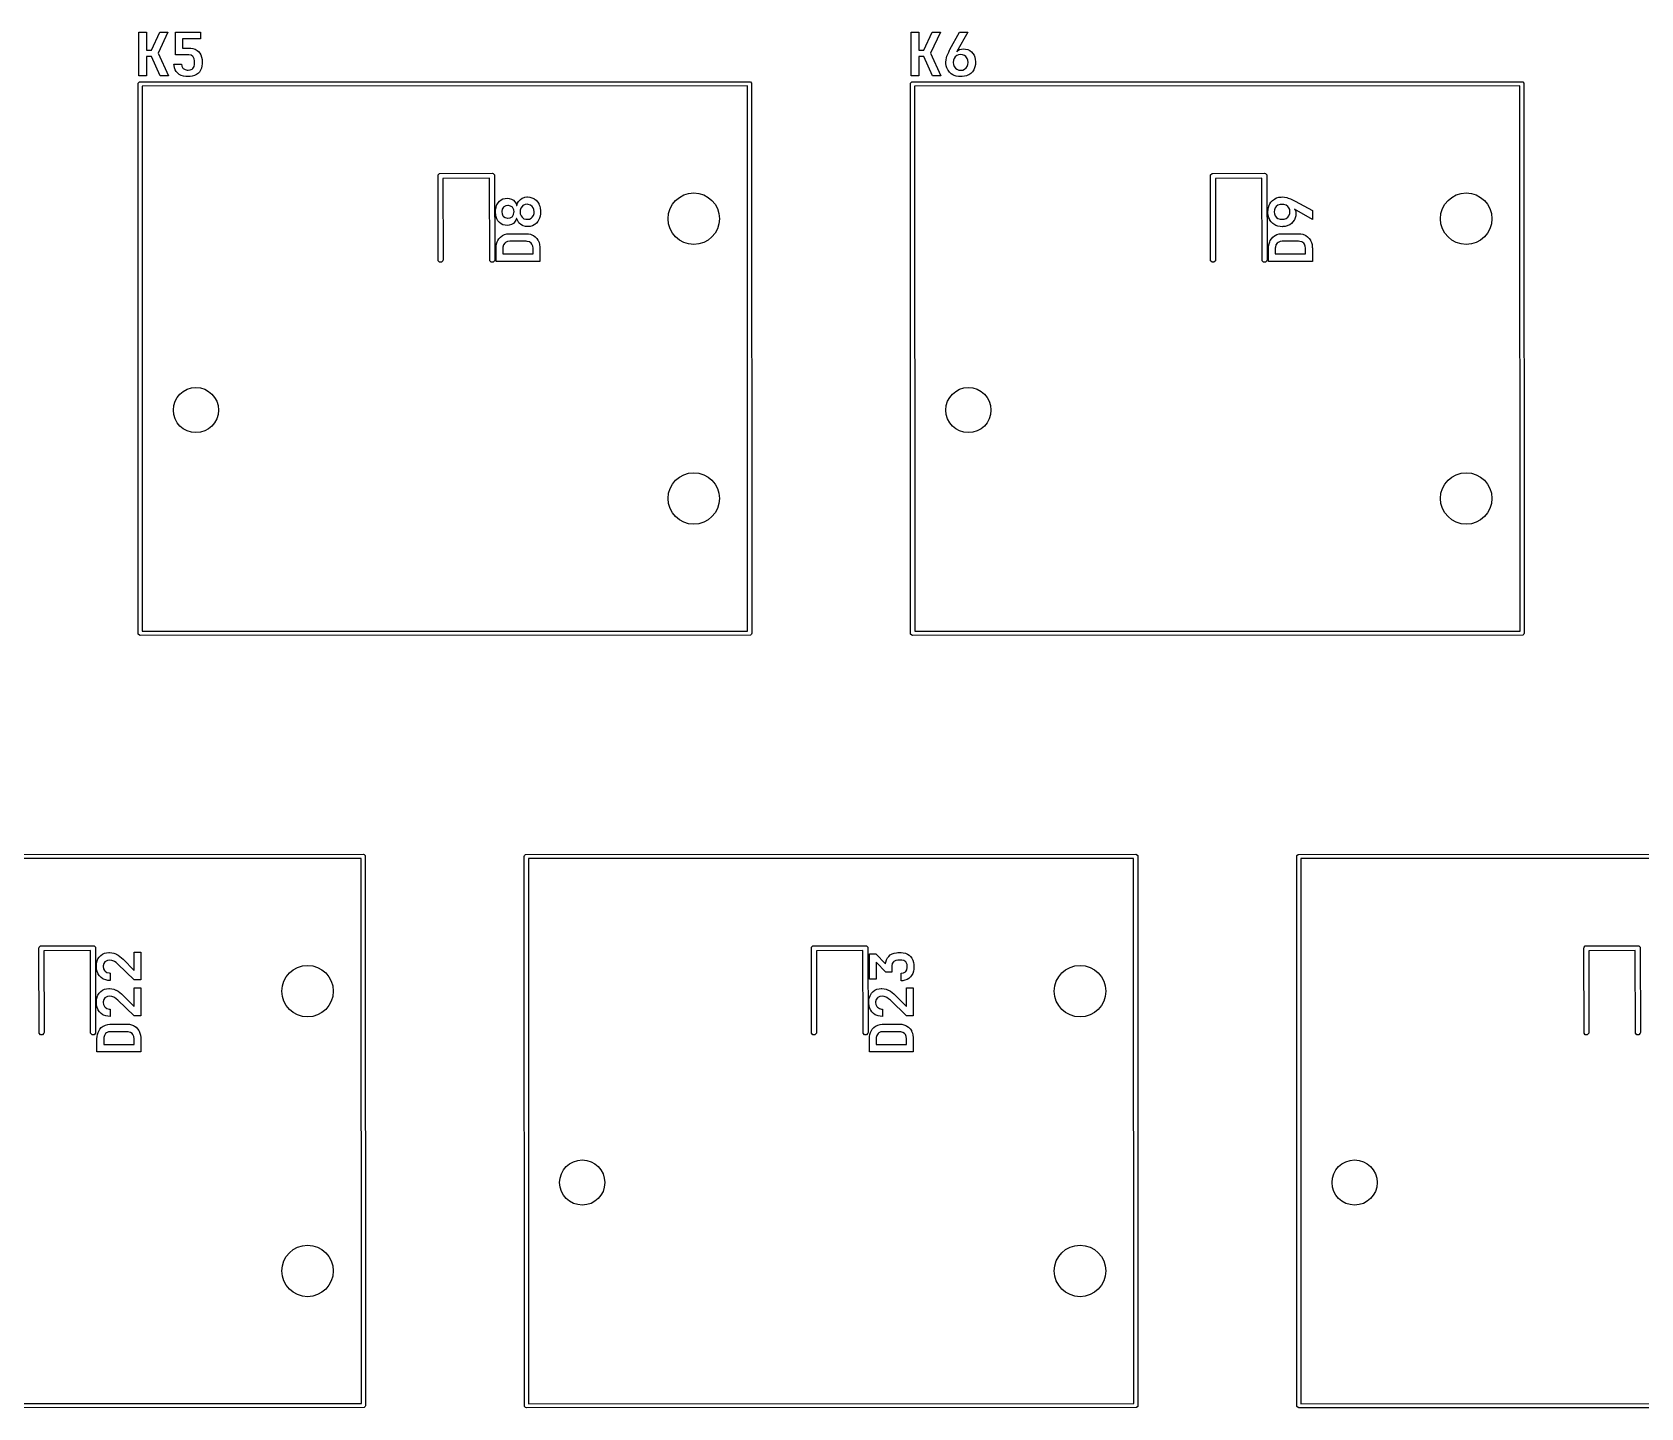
# Model space of a CAD drawing. Extents: x 0.7 to 11, y -6.1 to -1.6.
# Drawn here: x 3.865 to 5.341, y -2.939 to -1.677 of the extents above; entities that cross this region are included whole.
import ezdxf

# ---------------------------------------------------------------- set-up
doc = ezdxf.new("R2010")
doc.units = 0
doc.header["$MEASUREMENT"] = 0
doc.layers.add('BLACK', color=7, linetype='CONTINUOUS')

msp = doc.modelspace()

# ---------------------------------------------------------------- linework, layer by layer
at = {"layer": 'BLACK', "linetype": 'CONTINUOUS'}
for p, q in [((3.9633, -1.7171), (3.9633, -1.6769)), ((3.9633, -1.6769), (3.9702, -1.6769)), ((3.9702, -1.6769), (3.9702, -1.6933)), ((3.9749, -1.6933), (3.9825, -1.6769)), ((3.99, -1.6769), (3.981, -1.6961)), ((3.9825, -1.6769), (3.99, -1.6769)), ((3.9969, -1.6976), (3.9969, -1.6769)), ((3.9969, -1.6769), (4.0198, -1.6769)), ((4.0198, -1.6769), (4.0198, -1.6831)), ((4.6719, -1.7171), (4.6719, -1.6769)), ((4.6719, -1.6769), (4.6788, -1.6769)), ((4.6788, -1.6769), (4.6788, -1.6933)), ((4.6836, -1.6933), (4.6912, -1.6769)), ((4.6987, -1.6769), (4.6896, -1.6961)), ((4.6912, -1.6769), (4.6987, -1.6769)), ((4.7075, -1.6927), (4.7162, -1.6769)), ((4.724, -1.6769), (4.7137, -1.6946)), ((4.7162, -1.6769), (4.724, -1.6769)), ((3.9702, -1.6933), (3.9749, -1.6933)), ((3.981, -1.6961), (3.9904, -1.7171)), ((4.0198, -1.6831), (4.0034, -1.6831)), ((4.0034, -1.6831), (4.0035, -1.6915)), ((4.0035, -1.6915), (4.0089, -1.6915)), ((4.0089, -1.6915), (4.011, -1.6916)), ((4.011, -1.6916), (4.013, -1.692)), ((4.013, -1.692), (4.015, -1.6926)), ((4.015, -1.6926), (4.0168, -1.6936)), ((4.0168, -1.6936), (4.0181, -1.6946)), ((4.0181, -1.6946), (4.0193, -1.6961)), ((4.0193, -1.6961), (4.0203, -1.6978)), ((4.6788, -1.6933), (4.6836, -1.6933)), ((4.6896, -1.6961), (4.6991, -1.7171)), ((4.7047, -1.6989), (4.7054, -1.697)), ((4.7054, -1.697), (4.7063, -1.6951)), ((4.7063, -1.6951), (4.7072, -1.6933)), ((4.7072, -1.6933), (4.7075, -1.6927)), ((4.7137, -1.6946), (4.7139, -1.6948)), ((4.7139, -1.6948), (4.7153, -1.6934)), ((4.7153, -1.6934), (4.7163, -1.6929)), ((4.7163, -1.6929), (4.7182, -1.6924)), ((4.7182, -1.6924), (4.7198, -1.6923)), ((4.7198, -1.6923), (4.7218, -1.6924)), ((4.7218, -1.6924), (4.7239, -1.6929)), ((4.7239, -1.6929), (4.7257, -1.6938)), ((4.7257, -1.6938), (4.7273, -1.695)), ((4.7273, -1.695), (4.7286, -1.6965)), ((4.7286, -1.6965), (4.7296, -1.6981)), ((3.9749, -1.6993), (3.9702, -1.6993)), ((3.9702, -1.6993), (3.9702, -1.7171)), ((3.9828, -1.7171), (3.9749, -1.6993)), ((3.9956, -1.7074), (3.9955, -1.7061)), ((3.9955, -1.7061), (4.0024, -1.7061)), ((3.9959, -1.7095), (3.9956, -1.7074)), ((3.9966, -1.7114), (3.9959, -1.7095)), ((3.9977, -1.7131), (3.9966, -1.7114)), ((4.0086, -1.6976), (3.9969, -1.6976)), ((4.0024, -1.7061), (4.0027, -1.7081)), ((4.0027, -1.7081), (4.0038, -1.7099)), ((4.0038, -1.7099), (4.0041, -1.7102)), ((4.0041, -1.7102), (4.0057, -1.7112)), ((4.0057, -1.7112), (4.0076, -1.7116)), ((4.0076, -1.7116), (4.0085, -1.7117)), ((4.0085, -1.7117), (4.0104, -1.7114)), ((4.0093, -1.6976), (4.0086, -1.6976)), ((4.0112, -1.698), (4.0093, -1.6976)), ((4.0104, -1.7114), (4.0122, -1.7107)), ((4.0129, -1.6991), (4.0112, -1.698)), ((4.0122, -1.7107), (4.0128, -1.7101)), ((4.0128, -1.7101), (4.014, -1.7085)), ((4.0132, -1.6995), (4.0129, -1.6991)), ((4.0142, -1.7013), (4.0132, -1.6995)), ((4.014, -1.7085), (4.0144, -1.7064)), ((4.0144, -1.7033), (4.0142, -1.7013)), ((4.0144, -1.7059), (4.0144, -1.7033)), ((4.0144, -1.7064), (4.0144, -1.7059)), ((4.02, -1.7118), (4.0189, -1.7135)), ((4.0208, -1.71), (4.02, -1.7118)), ((4.0203, -1.6978), (4.0209, -1.6997)), ((4.0212, -1.7079), (4.0208, -1.71)), ((4.0209, -1.6997), (4.0213, -1.7019)), ((4.0213, -1.7059), (4.0212, -1.7079)), ((4.0213, -1.7019), (4.0213, -1.7033)), ((4.0213, -1.7033), (4.0213, -1.7059)), ((4.6835, -1.6993), (4.6788, -1.6993)), ((4.6788, -1.6993), (4.6788, -1.7171)), ((4.6915, -1.7171), (4.6835, -1.6993)), ((4.7037, -1.7043), (4.7039, -1.7023)), ((4.7037, -1.7047), (4.7037, -1.7043)), ((4.7037, -1.7056), (4.7037, -1.7047)), ((4.704, -1.7077), (4.7037, -1.7056)), ((4.7039, -1.7023), (4.7043, -1.7004)), ((4.7046, -1.7096), (4.704, -1.7077)), ((4.7043, -1.7004), (4.7047, -1.6989)), ((4.7054, -1.7114), (4.7046, -1.7096)), ((4.7057, -1.7119), (4.7054, -1.7114)), ((4.707, -1.7136), (4.7057, -1.7119)), ((4.7107, -1.7027), (4.7105, -1.7047)), ((4.7105, -1.7047), (4.7107, -1.7067)), ((4.7113, -1.7009), (4.7107, -1.7027)), ((4.7107, -1.7067), (4.7113, -1.7084)), ((4.7122, -1.6996), (4.7113, -1.7009)), ((4.7113, -1.7084), (4.7125, -1.71)), ((4.7137, -1.6983), (4.7122, -1.6996)), ((4.7125, -1.71), (4.7137, -1.7109)), ((4.7154, -1.6977), (4.7137, -1.6983)), ((4.7137, -1.7109), (4.7156, -1.7117)), ((4.7173, -1.6974), (4.7154, -1.6977)), ((4.7156, -1.7117), (4.7173, -1.7118)), ((4.7191, -1.6976), (4.7173, -1.6974)), ((4.7173, -1.7118), (4.7193, -1.7116)), ((4.7209, -1.6983), (4.7191, -1.6976)), ((4.7193, -1.7116), (4.7209, -1.7109)), ((4.7221, -1.6993), (4.7209, -1.6983)), ((4.7209, -1.7109), (4.7224, -1.7097)), ((4.7233, -1.7009), (4.7221, -1.6993)), ((4.7224, -1.7097), (4.7233, -1.7084)), ((4.724, -1.7027), (4.7233, -1.7009)), ((4.7233, -1.7084), (4.724, -1.7066)), ((4.7242, -1.7047), (4.724, -1.7027)), ((4.724, -1.7066), (4.7242, -1.7047)), ((4.7293, -1.7115), (4.7281, -1.7132)), ((4.7297, -1.7105), (4.7293, -1.7115)), ((4.7296, -1.6981), (4.7303, -1.6999)), ((4.7304, -1.7087), (4.7297, -1.7105)), ((4.7303, -1.6999), (4.7307, -1.7019)), ((4.7308, -1.7067), (4.7304, -1.7087)), ((4.7307, -1.7019), (4.7309, -1.7039)), ((4.7309, -1.7045), (4.7308, -1.7067)), ((4.7309, -1.7039), (4.7309, -1.7045)), ((3.9626, -1.7244), (3.9627, -1.7237)), ((3.9627, -2.2291), (3.9626, -1.7244)), ((3.9627, -1.7237), (3.9638, -1.7226)), ((3.9702, -1.7171), (3.9633, -1.7171)), ((3.9638, -1.7226), (4.5236, -1.7224)), ((4.5217, -1.7262), (3.9664, -1.7264)), ((3.9664, -1.7264), (3.9665, -2.2265)), ((3.9904, -1.7171), (3.9828, -1.7171)), ((3.999, -1.7146), (3.9977, -1.7131)), ((4.0004, -1.7156), (3.999, -1.7146)), ((4.0023, -1.7166), (4.0004, -1.7156)), ((4.0044, -1.7172), (4.0023, -1.7166)), ((4.0063, -1.7176), (4.0044, -1.7172)), ((4.0085, -1.7177), (4.0063, -1.7176)), ((4.0103, -1.7176), (4.0085, -1.7177)), ((4.0123, -1.7173), (4.0103, -1.7176)), ((4.0144, -1.7167), (4.0123, -1.7173)), ((4.0163, -1.7158), (4.0144, -1.7167)), ((4.0179, -1.7145), (4.0163, -1.7158)), ((4.0189, -1.7135), (4.0179, -1.7145)), ((4.5218, -2.2264), (4.5217, -1.7262)), ((4.5236, -1.7224), (4.5244, -1.7226)), ((4.5244, -1.7226), (4.5254, -1.7237)), ((4.5254, -1.7237), (4.5256, -2.2283)), ((4.6713, -1.7244), (4.6714, -1.7237)), ((4.6714, -2.2291), (4.6713, -1.7244)), ((4.6714, -1.7237), (4.6725, -1.7226)), ((4.6788, -1.7171), (4.6719, -1.7171)), ((4.6725, -1.7226), (5.2323, -1.7224)), ((5.2303, -1.7262), (4.675, -1.7264)), ((4.675, -1.7264), (4.6752, -2.2265)), ((4.6991, -1.7171), (4.6915, -1.7171)), ((4.7085, -1.715), (4.707, -1.7136)), ((4.7102, -1.716), (4.7085, -1.715)), ((4.7113, -1.7166), (4.7102, -1.716)), ((4.7133, -1.7172), (4.7113, -1.7166)), ((4.7154, -1.7176), (4.7133, -1.7172)), ((4.7173, -1.7177), (4.7154, -1.7176)), ((4.7186, -1.7176), (4.7173, -1.7177)), ((4.7208, -1.7174), (4.7186, -1.7176)), ((4.7227, -1.7168), (4.7208, -1.7174)), ((4.7245, -1.7161), (4.7227, -1.7168)), ((4.7249, -1.7159), (4.7245, -1.7161)), ((4.7266, -1.7147), (4.7249, -1.7159)), ((4.7281, -1.7132), (4.7266, -1.7147)), ((5.2305, -2.2264), (5.2303, -1.7262)), ((5.2323, -1.7224), (5.233, -1.7226)), ((5.233, -1.7226), (5.2341, -1.7237)), ((5.2341, -1.7237), (5.2343, -2.2283)), ((4.2378, -1.8087), (4.238, -1.8078)), ((4.238, -1.8867), (4.2378, -1.8087)), ((4.238, -1.8078), (4.2393, -1.8065)), ((4.2393, -1.8065), (4.2874, -1.8063)), ((4.285, -1.8109), (4.2423, -1.811)), ((4.2423, -1.811), (4.2425, -1.8858)), ((4.2852, -1.8867), (4.285, -1.8109)), ((4.2874, -1.8063), (4.2883, -1.8065)), ((4.2883, -1.8065), (4.2896, -1.8078)), ((4.2896, -1.8078), (4.2898, -1.8858)), ((4.9465, -1.8087), (4.9466, -1.8078)), ((4.9466, -1.8867), (4.9465, -1.8087)), ((4.9466, -1.8078), (4.9479, -1.8065)), ((4.9479, -1.8065), (4.9961, -1.8063)), ((4.9937, -1.8109), (4.951, -1.811)), ((4.951, -1.811), (4.9512, -1.8858)), ((4.9939, -1.8867), (4.9937, -1.8109)), ((4.9961, -1.8063), (4.997, -1.8065)), ((4.997, -1.8065), (4.9982, -1.8078)), ((4.9982, -1.8078), (4.9984, -1.8858)), ((4.2957, -1.8308), (4.2974, -1.8299)), ((4.2974, -1.8299), (4.2994, -1.8294)), ((4.2994, -1.8294), (4.3013, -1.8292)), ((4.3013, -1.8292), (4.3032, -1.8294)), ((4.3032, -1.8294), (4.3052, -1.83)), ((4.3052, -1.83), (4.3069, -1.8311)), ((4.3134, -1.8303), (4.315, -1.8293)), ((4.315, -1.8293), (4.3154, -1.8291)), ((4.3154, -1.8291), (4.3173, -1.8284)), ((4.3173, -1.8284), (4.3193, -1.8281)), ((4.3193, -1.8281), (4.3199, -1.8281)), ((4.3199, -1.8281), (4.322, -1.8283)), ((4.322, -1.8283), (4.324, -1.8288)), ((4.324, -1.8288), (4.3258, -1.8296)), ((4.3258, -1.8296), (4.3261, -1.8298)), ((4.3261, -1.8298), (4.3277, -1.831)), ((5.0034, -1.8313), (5.0051, -1.83)), ((5.0051, -1.83), (5.0055, -1.8298)), ((5.0055, -1.8298), (5.0072, -1.829)), ((5.0072, -1.829), (5.0092, -1.8284)), ((5.0092, -1.8284), (5.0113, -1.8282)), ((5.0113, -1.8282), (5.0125, -1.8281)), ((5.0125, -1.8281), (5.0145, -1.8283)), ((5.0145, -1.8283), (5.0164, -1.8287)), ((5.0164, -1.8287), (5.0179, -1.8291)), ((5.0179, -1.8291), (5.0198, -1.8299)), ((5.0198, -1.8299), (5.0218, -1.8307)), ((4.2905, -1.8417), (4.2906, -1.8397)), ((4.2905, -1.8424), (4.2905, -1.8417)), ((4.2905, -1.8417), (4.2905, -1.8417)), ((4.2907, -1.8444), (4.2905, -1.8424)), ((4.2906, -1.8397), (4.291, -1.8376)), ((4.2912, -1.8464), (4.2907, -1.8444)), ((4.291, -1.8376), (4.2916, -1.8357)), ((4.2916, -1.8357), (4.2919, -1.8352)), ((4.2919, -1.8352), (4.2929, -1.8334)), ((4.2929, -1.8334), (4.2943, -1.8319)), ((4.2943, -1.8319), (4.2957, -1.8308)), ((4.2963, -1.8413), (4.2962, -1.8417)), ((4.2962, -1.8417), (4.2965, -1.8437)), ((4.2967, -1.8393), (4.2963, -1.8413)), ((4.2965, -1.8437), (4.2974, -1.8455)), ((4.2978, -1.8375), (4.2967, -1.8393)), ((4.2981, -1.8372), (4.2978, -1.8375)), ((4.2999, -1.8362), (4.2981, -1.8372)), ((4.3019, -1.8359), (4.2999, -1.8362)), ((4.3024, -1.8359), (4.3019, -1.8359)), ((4.3043, -1.8364), (4.3024, -1.8359)), ((4.306, -1.8375), (4.3043, -1.8364)), ((4.3064, -1.8381), (4.306, -1.8375)), ((4.306, -1.8459), (4.3071, -1.8442)), ((4.3073, -1.8398), (4.3064, -1.8381)), ((4.3069, -1.8311), (4.3084, -1.8324)), ((4.3071, -1.8442), (4.3075, -1.8422)), ((4.3076, -1.8417), (4.3073, -1.8398)), ((4.3075, -1.8422), (4.3076, -1.8417)), ((4.3076, -1.8417), (4.3076, -1.8417)), ((4.3084, -1.8324), (4.3094, -1.8342)), ((4.3094, -1.8342), (4.3099, -1.8358)), ((4.3099, -1.8358), (4.31, -1.8358)), ((4.31, -1.8358), (4.3106, -1.8339)), ((4.3106, -1.8339), (4.3116, -1.8322)), ((4.3116, -1.8322), (4.3119, -1.8318)), ((4.3119, -1.8318), (4.3134, -1.8303)), ((4.3132, -1.8403), (4.3131, -1.8417)), ((4.3131, -1.8417), (4.3133, -1.8437)), ((4.3138, -1.8383), (4.3132, -1.8403)), ((4.3133, -1.8437), (4.314, -1.8455)), ((4.3149, -1.8367), (4.3138, -1.8383)), ((4.3157, -1.836), (4.3149, -1.8367)), ((4.3176, -1.8351), (4.3157, -1.836)), ((4.3196, -1.8348), (4.3176, -1.8351)), ((4.3206, -1.8349), (4.3196, -1.8348)), ((4.3226, -1.8355), (4.3206, -1.8349)), ((4.3242, -1.8367), (4.3226, -1.8355)), ((4.3251, -1.8379), (4.3242, -1.8367)), ((4.3258, -1.8397), (4.3251, -1.8379)), ((4.3253, -1.8451), (4.3259, -1.8432)), ((4.326, -1.8417), (4.3258, -1.8397)), ((4.3259, -1.8432), (4.326, -1.8417)), ((4.3277, -1.831), (4.329, -1.8325)), ((4.329, -1.8325), (4.3302, -1.8342)), ((4.3302, -1.8342), (4.3303, -1.8346)), ((4.3303, -1.8346), (4.3311, -1.8364)), ((4.3311, -1.8364), (4.3316, -1.8384)), ((4.3318, -1.8437), (4.3314, -1.8457)), ((4.3316, -1.8384), (4.3318, -1.8405)), ((4.3318, -1.8405), (4.3318, -1.8417)), ((4.3318, -1.8417), (4.3318, -1.8437)), ((4.9992, -1.8417), (4.9993, -1.8397)), ((4.9992, -1.8418), (4.9992, -1.8417)), ((4.9992, -1.843), (4.9992, -1.8418)), ((4.9995, -1.8451), (4.9992, -1.843)), ((4.9993, -1.8397), (4.9996, -1.8376)), ((4.9996, -1.8376), (5.0003, -1.8357)), ((5.0003, -1.8357), (5.0008, -1.8345)), ((5.0008, -1.8345), (5.002, -1.8328)), ((5.002, -1.8328), (5.0034, -1.8313)), ((5.0052, -1.84), (5.005, -1.8417)), ((5.005, -1.8417), (5.0053, -1.8437)), ((5.0059, -1.8381), (5.0052, -1.84)), ((5.0053, -1.8437), (5.0059, -1.8453)), ((5.0068, -1.8369), (5.0059, -1.8381)), ((5.0084, -1.8357), (5.0068, -1.8369)), ((5.0103, -1.8351), (5.0084, -1.8357)), ((5.0122, -1.8349), (5.0103, -1.8351)), ((5.0139, -1.835), (5.0122, -1.8349)), ((5.0158, -1.8356), (5.0139, -1.835)), ((5.0174, -1.8368), (5.0158, -1.8356)), ((5.0184, -1.8379), (5.0174, -1.8368)), ((5.0192, -1.8397), (5.0184, -1.8379)), ((5.0185, -1.8453), (5.0192, -1.8434)), ((5.0194, -1.8417), (5.0192, -1.8397)), ((5.0192, -1.8434), (5.0194, -1.8417)), ((5.0218, -1.8307), (5.0236, -1.8316)), ((5.0236, -1.8316), (5.0242, -1.8319)), ((5.04, -1.8487), (5.0237, -1.8392)), ((5.0237, -1.8392), (5.0242, -1.84)), ((5.0242, -1.8319), (5.04, -1.8406)), ((5.0242, -1.84), (5.0247, -1.8413)), ((5.0247, -1.8413), (5.0249, -1.8432)), ((5.0249, -1.8434), (5.0248, -1.8454)), ((5.0249, -1.8432), (5.0249, -1.8434)), ((5.04, -1.8406), (5.04, -1.8487)), ((4.2919, -1.8482), (4.2912, -1.8464)), ((4.2928, -1.8499), (4.2919, -1.8482)), ((4.2941, -1.8514), (4.2928, -1.8499)), ((4.2957, -1.8526), (4.2941, -1.8514)), ((4.2974, -1.8535), (4.2957, -1.8526)), ((4.2974, -1.8455), (4.2978, -1.8459)), ((4.2994, -1.854), (4.2974, -1.8535)), ((4.2978, -1.8459), (4.2995, -1.847)), ((4.3013, -1.8542), (4.2994, -1.854)), ((4.2995, -1.847), (4.3014, -1.8475)), ((4.3032, -1.854), (4.3013, -1.8542)), ((4.3014, -1.8475), (4.3019, -1.8475)), ((4.3019, -1.8475), (4.3039, -1.8472)), ((4.3052, -1.8534), (4.3032, -1.854)), ((4.3039, -1.8472), (4.3057, -1.8462)), ((4.3069, -1.8524), (4.3052, -1.8534)), ((4.3057, -1.8462), (4.306, -1.8459)), ((4.3081, -1.8513), (4.3069, -1.8524)), ((4.3093, -1.8495), (4.3081, -1.8513)), ((4.3099, -1.8477), (4.3093, -1.8495)), ((4.31, -1.8477), (4.3099, -1.8477)), ((4.3102, -1.8482), (4.31, -1.8477)), ((4.3109, -1.85), (4.3102, -1.8482)), ((4.3119, -1.8517), (4.3109, -1.85)), ((4.3122, -1.852), (4.3119, -1.8517)), ((4.3137, -1.8534), (4.3122, -1.852)), ((4.3154, -1.8544), (4.3137, -1.8534)), ((4.314, -1.8455), (4.3149, -1.8467)), ((4.3149, -1.8467), (4.3165, -1.848)), ((4.316, -1.8546), (4.3154, -1.8544)), ((4.318, -1.8552), (4.316, -1.8546)), ((4.3165, -1.848), (4.3184, -1.8485)), ((4.3199, -1.8553), (4.318, -1.8552)), ((4.3184, -1.8485), (4.3196, -1.8486)), ((4.3196, -1.8486), (4.3216, -1.8484)), ((4.3204, -1.8553), (4.3199, -1.8553)), ((4.3224, -1.8551), (4.3204, -1.8553)), ((4.3216, -1.8484), (4.3234, -1.8475)), ((4.3244, -1.8545), (4.3224, -1.8551)), ((4.3234, -1.8475), (4.3242, -1.8467)), ((4.3242, -1.8467), (4.3253, -1.8451)), ((4.3261, -1.8536), (4.3244, -1.8545)), ((4.3265, -1.8534), (4.3261, -1.8536)), ((4.328, -1.8521), (4.3265, -1.8534)), ((4.3293, -1.8506), (4.328, -1.8521)), ((4.3303, -1.8488), (4.3293, -1.8506)), ((4.3309, -1.8476), (4.3303, -1.8488)), ((4.3314, -1.8457), (4.3309, -1.8476)), ((5, -1.8471), (4.9995, -1.8451)), ((5.0008, -1.8489), (5, -1.8471)), ((5.001, -1.8493), (5.0008, -1.8489)), ((5.0022, -1.851), (5.001, -1.8493)), ((5.0037, -1.8525), (5.0022, -1.851)), ((5.0054, -1.8537), (5.0037, -1.8525)), ((5.0065, -1.8542), (5.0054, -1.8537)), ((5.0059, -1.8453), (5.0071, -1.8468)), ((5.0083, -1.8549), (5.0065, -1.8542)), ((5.0071, -1.8468), (5.0084, -1.8477)), ((5.0104, -1.8552), (5.0083, -1.8549)), ((5.0084, -1.8477), (5.0103, -1.8484)), ((5.0103, -1.8484), (5.0122, -1.8486)), ((5.0123, -1.8554), (5.0104, -1.8552)), ((5.0122, -1.8486), (5.0141, -1.8484)), ((5.013, -1.8553), (5.0123, -1.8554)), ((5.015, -1.8551), (5.013, -1.8553)), ((5.0141, -1.8484), (5.016, -1.8477)), ((5.017, -1.8546), (5.015, -1.8551)), ((5.016, -1.8477), (5.0176, -1.8465)), ((5.0189, -1.8537), (5.017, -1.8546)), ((5.0176, -1.8465), (5.0185, -1.8453)), ((5.0192, -1.8535), (5.0189, -1.8537)), ((5.0208, -1.8524), (5.0192, -1.8535)), ((5.0222, -1.851), (5.0208, -1.8524)), ((5.0233, -1.8494), (5.0222, -1.851)), ((5.0235, -1.8491), (5.0233, -1.8494)), ((5.0243, -1.8473), (5.0235, -1.8491)), ((5.0248, -1.8454), (5.0243, -1.8473)), ((4.2911, -1.8752), (4.2912, -1.8732)), ((4.2912, -1.8732), (4.2915, -1.8712)), ((4.2915, -1.8712), (4.2921, -1.8693)), ((4.2921, -1.8693), (4.2926, -1.8681)), ((4.2926, -1.8681), (4.2937, -1.8664)), ((4.2937, -1.8664), (4.2951, -1.8649)), ((4.2951, -1.8649), (4.2966, -1.8637)), ((4.2966, -1.8637), (4.297, -1.8635)), ((4.297, -1.8635), (4.2988, -1.8626)), ((4.2973, -1.874), (4.2972, -1.8752)), ((4.2979, -1.8721), (4.2973, -1.874)), ((4.299, -1.8705), (4.2979, -1.8721)), ((4.2988, -1.8626), (4.3009, -1.862)), ((4.2998, -1.8698), (4.299, -1.8705)), ((4.3016, -1.8689), (4.2998, -1.8698)), ((4.3009, -1.862), (4.3029, -1.8618)), ((4.3036, -1.8687), (4.3016, -1.8689)), ((4.3029, -1.8618), (4.3036, -1.8618)), ((4.3036, -1.8618), (4.3187, -1.8618)), ((4.3187, -1.8687), (4.3036, -1.8687)), ((4.3187, -1.8618), (4.3207, -1.8619)), ((4.3197, -1.8688), (4.3187, -1.8687)), ((4.3218, -1.8693), (4.3197, -1.8688)), ((4.3207, -1.8619), (4.3227, -1.8623)), ((4.3234, -1.8705), (4.3218, -1.8693)), ((4.3227, -1.8623), (4.3246, -1.8631)), ((4.324, -1.8713), (4.3234, -1.8705)), ((4.3249, -1.8732), (4.324, -1.8713)), ((4.3246, -1.8631), (4.3253, -1.8635)), ((4.3251, -1.8752), (4.3249, -1.8732)), ((4.3253, -1.8635), (4.327, -1.8646)), ((4.327, -1.8646), (4.3284, -1.8661)), ((4.3284, -1.8661), (4.3295, -1.8678)), ((4.3295, -1.8678), (4.3297, -1.8681)), ((4.3297, -1.8681), (4.3305, -1.8699)), ((4.3305, -1.8699), (4.331, -1.8718)), ((4.331, -1.8718), (4.3313, -1.874)), ((4.3313, -1.874), (4.3313, -1.8752)), ((4.9997, -1.8752), (4.9998, -1.8732)), ((4.9998, -1.8732), (5.0002, -1.8712)), ((5.0002, -1.8712), (5.0008, -1.8693)), ((5.0008, -1.8693), (5.0013, -1.8681)), ((5.0013, -1.8681), (5.0024, -1.8664)), ((5.0024, -1.8664), (5.0037, -1.8649)), ((5.0037, -1.8649), (5.0053, -1.8637)), ((5.0053, -1.8637), (5.0057, -1.8635)), ((5.0057, -1.8635), (5.0075, -1.8626)), ((5.006, -1.874), (5.0059, -1.8752)), ((5.0065, -1.8721), (5.006, -1.874)), ((5.0076, -1.8705), (5.0065, -1.8721)), ((5.0075, -1.8626), (5.0096, -1.862)), ((5.0085, -1.8698), (5.0076, -1.8705)), ((5.0103, -1.8689), (5.0085, -1.8698)), ((5.0096, -1.862), (5.0116, -1.8618)), ((5.0123, -1.8687), (5.0103, -1.8689)), ((5.0116, -1.8618), (5.0123, -1.8618)), ((5.0123, -1.8618), (5.0274, -1.8618)), ((5.0274, -1.8687), (5.0123, -1.8687)), ((5.0274, -1.8618), (5.0294, -1.8619)), ((5.0284, -1.8688), (5.0274, -1.8687)), ((5.0304, -1.8693), (5.0284, -1.8688)), ((5.0294, -1.8619), (5.0313, -1.8623)), ((5.032, -1.8705), (5.0304, -1.8693)), ((5.0313, -1.8623), (5.0333, -1.8631)), ((5.0327, -1.8713), (5.032, -1.8705)), ((5.0335, -1.8732), (5.0327, -1.8713)), ((5.0333, -1.8631), (5.034, -1.8635)), ((5.0338, -1.8752), (5.0335, -1.8732)), ((5.034, -1.8635), (5.0356, -1.8646)), ((5.0356, -1.8646), (5.037, -1.8661)), ((5.037, -1.8661), (5.0382, -1.8678)), ((5.0382, -1.8678), (5.0384, -1.8681)), ((5.0384, -1.8681), (5.0392, -1.8699)), ((5.0392, -1.8699), (5.0397, -1.8718)), ((5.0397, -1.8718), (5.0399, -1.874)), ((5.0399, -1.874), (5.04, -1.8752)), ((4.2393, -1.888), (4.238, -1.8867)), ((4.2411, -1.888), (4.2393, -1.888)), ((4.2423, -1.8867), (4.2411, -1.888)), ((4.2425, -1.8858), (4.2423, -1.8867)), ((4.2865, -1.888), (4.2852, -1.8867)), ((4.2883, -1.888), (4.2865, -1.888)), ((4.2896, -1.8867), (4.2883, -1.888)), ((4.2898, -1.8858), (4.2896, -1.8867)), ((4.2911, -1.8872), (4.2911, -1.8752)), ((4.3313, -1.8872), (4.2911, -1.8872)), ((4.2972, -1.8752), (4.2972, -1.8803)), ((4.2972, -1.8803), (4.3251, -1.8803)), ((4.3251, -1.8803), (4.3251, -1.8752)), ((4.3313, -1.8752), (4.3313, -1.8872)), ((4.9479, -1.888), (4.9466, -1.8867)), ((4.9497, -1.888), (4.9479, -1.888)), ((4.951, -1.8867), (4.9497, -1.888)), ((4.9512, -1.8858), (4.951, -1.8867)), ((4.9952, -1.888), (4.9939, -1.8867)), ((4.997, -1.888), (4.9952, -1.888)), ((4.9982, -1.8867), (4.997, -1.888)), ((4.9984, -1.8858), (4.9982, -1.8867)), ((4.9997, -1.8872), (4.9997, -1.8752)), ((5.04, -1.8872), (4.9997, -1.8872)), ((5.0059, -1.8752), (5.0059, -1.8803)), ((5.0059, -1.8803), (5.0338, -1.8803)), ((5.0338, -1.8803), (5.0338, -1.8752)), ((5.04, -1.8752), (5.04, -1.8872)), ((3.9665, -2.2265), (4.5218, -2.2264)), ((4.5256, -2.2283), (4.5254, -2.2291)), ((4.6752, -2.2265), (5.2305, -2.2264)), ((5.2343, -2.2283), (5.2341, -2.2291)), ((3.9638, -2.2302), (3.9627, -2.2291)), ((3.9646, -2.2303), (3.9638, -2.2302)), ((4.5244, -2.2302), (3.9646, -2.2303)), ((4.5254, -2.2291), (4.5244, -2.2302)), ((4.6725, -2.2302), (4.6714, -2.2291)), ((4.6732, -2.2303), (4.6725, -2.2302)), ((5.233, -2.2302), (4.6732, -2.2303)), ((5.2341, -2.2291), (5.233, -2.2302)), ((3.6095, -2.4313), (4.1693, -2.4311)), ((4.1673, -2.4349), (3.6121, -2.435)), ((4.1675, -2.935), (4.1673, -2.4349)), ((4.1693, -2.4311), (4.17, -2.4313)), ((4.17, -2.4313), (4.1711, -2.4323)), ((4.1711, -2.4323), (4.1713, -2.937)), ((4.3169, -2.4331), (4.3171, -2.4323)), ((4.3171, -2.9378), (4.3169, -2.4331)), ((4.3171, -2.4323), (4.3181, -2.4313)), ((4.3181, -2.4313), (4.878, -2.4311)), ((4.876, -2.4349), (4.3207, -2.435)), ((4.3207, -2.435), (4.3209, -2.9352)), ((4.8761, -2.935), (4.876, -2.4349)), ((4.878, -2.4311), (4.8787, -2.4313)), ((4.8787, -2.4313), (4.8798, -2.4323)), ((4.8798, -2.4323), (4.8799, -2.937)), ((5.0256, -2.4331), (5.0257, -2.4323)), ((5.0257, -2.9378), (5.0256, -2.4331)), ((5.0257, -2.4323), (5.0268, -2.4313)), ((5.0268, -2.4313), (5.5866, -2.4311)), ((5.5846, -2.4349), (5.0294, -2.435)), ((5.0294, -2.435), (5.0295, -2.9352)), ((3.8717, -2.5173), (3.8718, -2.5164)), ((3.8718, -2.5954), (3.8717, -2.5173)), ((3.8718, -2.5164), (3.8731, -2.5151)), ((3.8731, -2.5151), (3.9213, -2.515)), ((3.9189, -2.5195), (3.8762, -2.5197)), ((3.8762, -2.5197), (3.8764, -2.5945)), ((3.9191, -2.5954), (3.9189, -2.5195)), ((3.9213, -2.515), (3.9222, -2.5151)), ((3.9222, -2.5151), (3.9234, -2.5164)), ((3.9234, -2.5164), (3.9236, -2.5945)), ((3.9283, -2.5241), (3.93, -2.5228)), ((3.93, -2.5228), (3.9318, -2.522)), ((3.9318, -2.522), (3.9337, -2.5215)), ((3.9337, -2.5215), (3.9358, -2.5213)), ((3.9358, -2.5213), (3.9363, -2.5212)), ((3.9363, -2.5212), (3.9384, -2.5214)), ((3.9384, -2.5214), (3.9403, -2.5219)), ((3.9403, -2.5219), (3.9422, -2.5226)), ((3.9422, -2.5226), (3.9424, -2.5227)), ((3.9424, -2.5227), (3.9442, -2.5237)), ((3.9442, -2.5237), (3.9458, -2.5248)), ((3.9589, -2.5377), (3.9589, -2.5208)), ((3.9589, -2.5208), (3.9652, -2.5208)), ((3.9652, -2.5208), (3.9652, -2.5463)), ((4.5803, -2.5173), (4.5805, -2.5164)), ((4.5805, -2.5954), (4.5803, -2.5173)), ((4.5805, -2.5164), (4.5818, -2.5151)), ((4.5818, -2.5151), (4.6299, -2.515)), ((4.6276, -2.5195), (4.5849, -2.5197)), ((4.5849, -2.5197), (4.585, -2.5945)), ((4.6277, -2.5954), (4.6276, -2.5195)), ((4.6299, -2.515), (4.6308, -2.5151)), ((4.6308, -2.5151), (4.6321, -2.5164)), ((4.6321, -2.5164), (4.6323, -2.5945)), ((4.6336, -2.5457), (4.6336, -2.5225)), ((4.6336, -2.5225), (4.6394, -2.5225)), ((4.6394, -2.5225), (4.6483, -2.5317)), ((4.6513, -2.5248), (4.6527, -2.5234)), ((4.6527, -2.5234), (4.6544, -2.5224)), ((4.6544, -2.5224), (4.6563, -2.5217)), ((4.6563, -2.5217), (4.6584, -2.5214)), ((4.6584, -2.5214), (4.6598, -2.5213)), ((4.6598, -2.5213), (4.6628, -2.5213)), ((4.6628, -2.5213), (4.6647, -2.5215)), ((4.6647, -2.5215), (4.6668, -2.5219)), ((4.6668, -2.5219), (4.6686, -2.5227)), ((4.6686, -2.5227), (4.6702, -2.5238)), ((5.289, -2.5173), (5.2892, -2.5164)), ((5.2892, -2.5954), (5.289, -2.5173)), ((5.2892, -2.5164), (5.2904, -2.5151)), ((5.2904, -2.5151), (5.3386, -2.515)), ((5.3362, -2.5195), (5.2935, -2.5197)), ((5.2935, -2.5197), (5.2937, -2.5945)), ((5.3364, -2.5954), (5.3362, -2.5195)), ((5.3386, -2.515), (5.3395, -2.5151)), ((5.3395, -2.5151), (5.3408, -2.5164)), ((5.3408, -2.5164), (5.3409, -2.5945)), ((3.9244, -2.5339), (3.9245, -2.5318)), ((3.9244, -2.5349), (3.9244, -2.5339)), ((3.9246, -2.5369), (3.9244, -2.5349)), ((3.9245, -2.5318), (3.9248, -2.5299)), ((3.9251, -2.5388), (3.9246, -2.5369)), ((3.9248, -2.5299), (3.9255, -2.528)), ((3.9255, -2.528), (3.9258, -2.5272)), ((3.9258, -2.5272), (3.9269, -2.5256)), ((3.9269, -2.5256), (3.9283, -2.5241)), ((3.9306, -2.5334), (3.9305, -2.5341)), ((3.9305, -2.5341), (3.9308, -2.5361)), ((3.9311, -2.5314), (3.9306, -2.5334)), ((3.9308, -2.5361), (3.9318, -2.5379)), ((3.9322, -2.5299), (3.9311, -2.5314)), ((3.9318, -2.5379), (3.9323, -2.5384)), ((3.9328, -2.5294), (3.9322, -2.5299)), ((3.9323, -2.5384), (3.934, -2.5395)), ((3.9346, -2.5285), (3.9328, -2.5294)), ((3.9366, -2.5283), (3.9346, -2.5285)), ((3.9385, -2.5285), (3.9366, -2.5283)), ((3.9403, -2.5291), (3.9385, -2.5285)), ((3.9409, -2.5294), (3.9403, -2.5291)), ((3.9426, -2.5305), (3.9409, -2.5294)), ((3.9441, -2.5319), (3.9426, -2.5305)), ((3.9589, -2.5463), (3.9441, -2.5319)), ((3.9458, -2.5248), (3.9474, -2.5262)), ((3.9474, -2.5262), (3.9489, -2.5275)), ((3.9489, -2.5275), (3.9589, -2.5377)), ((4.6485, -2.5393), (4.6397, -2.53)), ((4.6397, -2.53), (4.6397, -2.5457)), ((4.6483, -2.5317), (4.6486, -2.5301)), ((4.6486, -2.5301), (4.6492, -2.528)), ((4.6492, -2.528), (4.6502, -2.5262)), ((4.6502, -2.5262), (4.6513, -2.5248)), ((4.6541, -2.5334), (4.654, -2.5342)), ((4.654, -2.5342), (4.654, -2.5393)), ((4.6545, -2.5314), (4.6541, -2.5334)), ((4.6556, -2.5298), (4.6545, -2.5314)), ((4.6561, -2.5294), (4.6556, -2.5298)), ((4.6578, -2.5285), (4.6561, -2.5294)), ((4.6598, -2.5282), (4.6578, -2.5285)), ((4.6628, -2.5282), (4.6598, -2.5282)), ((4.6633, -2.5282), (4.6628, -2.5282)), ((4.6652, -2.5287), (4.6633, -2.5282)), ((4.6669, -2.5298), (4.6652, -2.5287)), ((4.6674, -2.5305), (4.6669, -2.5298)), ((4.6669, -2.5386), (4.6679, -2.537)), ((4.6681, -2.5323), (4.6674, -2.5305)), ((4.6679, -2.537), (4.6683, -2.5351)), ((4.6683, -2.5342), (4.6681, -2.5323)), ((4.6683, -2.5351), (4.6683, -2.5342)), ((4.6702, -2.5238), (4.6713, -2.5248)), ((4.6713, -2.5248), (4.6725, -2.5264)), ((4.6725, -2.5264), (4.6734, -2.5283)), ((4.6739, -2.5384), (4.6733, -2.5404)), ((4.6734, -2.5283), (4.674, -2.5304)), ((4.6743, -2.5364), (4.6739, -2.5384)), ((4.674, -2.5304), (4.6743, -2.5324)), ((4.6743, -2.5324), (4.6744, -2.5343)), ((4.6744, -2.5343), (4.6743, -2.5364)), ((3.9259, -2.5407), (3.9251, -2.5388)), ((3.9261, -2.5411), (3.9259, -2.5407)), ((3.9273, -2.5427), (3.9261, -2.5411)), ((3.9287, -2.5441), (3.9273, -2.5427)), ((3.9303, -2.5453), (3.9287, -2.5441)), ((3.931, -2.5457), (3.9303, -2.5453)), ((3.9329, -2.5464), (3.931, -2.5457)), ((3.9348, -2.5468), (3.9329, -2.5464)), ((3.934, -2.5395), (3.936, -2.54)), ((3.9369, -2.547), (3.9348, -2.5468)), ((3.936, -2.54), (3.9369, -2.5401)), ((3.9369, -2.5401), (3.9369, -2.547)), ((3.9652, -2.5463), (3.9589, -2.5463)), ((4.6397, -2.5457), (4.6336, -2.5457)), ((4.654, -2.5393), (4.6485, -2.5393)), ((4.6628, -2.5402), (4.6648, -2.5399)), ((4.6628, -2.5471), (4.6628, -2.5402)), ((4.6641, -2.5471), (4.6628, -2.5471)), ((4.6662, -2.5467), (4.6641, -2.5471)), ((4.6648, -2.5399), (4.6666, -2.5389)), ((4.6681, -2.546), (4.6662, -2.5467)), ((4.6666, -2.5389), (4.6669, -2.5386)), ((4.6698, -2.545), (4.6681, -2.546)), ((4.6713, -2.5437), (4.6698, -2.545)), ((4.6723, -2.5423), (4.6713, -2.5437)), ((4.6733, -2.5404), (4.6723, -2.5423)), ((3.9244, -2.567), (3.9245, -2.5649)), ((3.9244, -2.5679), (3.9244, -2.567)), ((3.9246, -2.5699), (3.9244, -2.5679)), ((3.9245, -2.5649), (3.9248, -2.563)), ((3.9248, -2.563), (3.9255, -2.561)), ((3.9255, -2.561), (3.9258, -2.5603)), ((3.9258, -2.5603), (3.9269, -2.5586)), ((3.9269, -2.5586), (3.9283, -2.5571)), ((3.9283, -2.5571), (3.93, -2.5559)), ((3.93, -2.5559), (3.9318, -2.555)), ((3.9306, -2.5665), (3.9305, -2.5671)), ((3.9305, -2.5671), (3.9308, -2.5691)), ((3.9311, -2.5645), (3.9306, -2.5665)), ((3.9322, -2.5629), (3.9311, -2.5645)), ((3.9318, -2.555), (3.9337, -2.5545)), ((3.9328, -2.5624), (3.9322, -2.5629)), ((3.9346, -2.5616), (3.9328, -2.5624)), ((3.9337, -2.5545), (3.9358, -2.5543)), ((3.9366, -2.5613), (3.9346, -2.5616)), ((3.9358, -2.5543), (3.9363, -2.5543)), ((3.9363, -2.5543), (3.9384, -2.5545)), ((3.9385, -2.5615), (3.9366, -2.5613)), ((3.9384, -2.5545), (3.9403, -2.5549)), ((3.9403, -2.5622), (3.9385, -2.5615)), ((3.9403, -2.5549), (3.9422, -2.5557)), ((3.9409, -2.5625), (3.9403, -2.5622)), ((3.9426, -2.5636), (3.9409, -2.5625)), ((3.9422, -2.5557), (3.9424, -2.5557)), ((3.9424, -2.5557), (3.9442, -2.5567)), ((3.9441, -2.5649), (3.9426, -2.5636)), ((3.9589, -2.5794), (3.9441, -2.5649)), ((3.9442, -2.5567), (3.9458, -2.5578)), ((3.9458, -2.5578), (3.9474, -2.5592)), ((3.9474, -2.5592), (3.9489, -2.5606)), ((3.9489, -2.5606), (3.9589, -2.5707)), ((3.9589, -2.5707), (3.9589, -2.5538)), ((3.9589, -2.5538), (3.9652, -2.5538)), ((3.9652, -2.5538), (3.9652, -2.5794)), ((4.633, -2.567), (4.6331, -2.5649)), ((4.6331, -2.5679), (4.633, -2.567)), ((4.6331, -2.5649), (4.6335, -2.563)), ((4.6333, -2.5699), (4.6331, -2.5679)), ((4.6335, -2.563), (4.6342, -2.561)), ((4.6342, -2.561), (4.6345, -2.5603)), ((4.6345, -2.5603), (4.6356, -2.5586)), ((4.6356, -2.5586), (4.637, -2.5571)), ((4.637, -2.5571), (4.6387, -2.5559)), ((4.6387, -2.5559), (4.6404, -2.555)), ((4.6397, -2.5645), (4.6392, -2.5665)), ((4.6392, -2.5665), (4.6392, -2.5671)), ((4.6392, -2.5671), (4.6395, -2.5691)), ((4.6409, -2.5629), (4.6397, -2.5645)), ((4.6404, -2.555), (4.6424, -2.5545)), ((4.6414, -2.5624), (4.6409, -2.5629)), ((4.6432, -2.5616), (4.6414, -2.5624)), ((4.6424, -2.5545), (4.6445, -2.5543)), ((4.6453, -2.5613), (4.6432, -2.5616)), ((4.6445, -2.5543), (4.6449, -2.5543)), ((4.6449, -2.5543), (4.647, -2.5545)), ((4.6471, -2.5615), (4.6453, -2.5613)), ((4.647, -2.5545), (4.649, -2.5549)), ((4.649, -2.5622), (4.6471, -2.5615)), ((4.649, -2.5549), (4.6509, -2.5557)), ((4.6496, -2.5625), (4.649, -2.5622)), ((4.6512, -2.5636), (4.6496, -2.5625)), ((4.6509, -2.5557), (4.6511, -2.5557)), ((4.6511, -2.5557), (4.6528, -2.5567)), ((4.6528, -2.5649), (4.6512, -2.5636)), ((4.6528, -2.5567), (4.6544, -2.5578)), ((4.6676, -2.5794), (4.6528, -2.5649)), ((4.6544, -2.5578), (4.6561, -2.5592)), ((4.6561, -2.5592), (4.6575, -2.5606)), ((4.6575, -2.5606), (4.6676, -2.5707)), ((4.6676, -2.5707), (4.6676, -2.5538)), ((4.6676, -2.5538), (4.6738, -2.5538)), ((4.6738, -2.5538), (4.6738, -2.5794)), ((3.9251, -2.5718), (3.9246, -2.5699)), ((3.9259, -2.5737), (3.9251, -2.5718)), ((3.9261, -2.5741), (3.9259, -2.5737)), ((3.9273, -2.5757), (3.9261, -2.5741)), ((3.9287, -2.5771), (3.9273, -2.5757)), ((3.9303, -2.5783), (3.9287, -2.5771)), ((3.931, -2.5787), (3.9303, -2.5783)), ((3.9308, -2.5691), (3.9318, -2.5709)), ((3.9329, -2.5794), (3.931, -2.5787)), ((3.9318, -2.5709), (3.9323, -2.5715)), ((3.9323, -2.5715), (3.934, -2.5726)), ((3.9348, -2.5798), (3.9329, -2.5794)), ((3.934, -2.5726), (3.936, -2.5731)), ((3.9369, -2.58), (3.9348, -2.5798)), ((3.936, -2.5731), (3.9369, -2.5731)), ((3.9369, -2.5731), (3.9369, -2.58)), ((3.9652, -2.5794), (3.9589, -2.5794)), ((4.6338, -2.5718), (4.6333, -2.5699)), ((4.6346, -2.5737), (4.6338, -2.5718)), ((4.6348, -2.5741), (4.6346, -2.5737)), ((4.6359, -2.5757), (4.6348, -2.5741)), ((4.6373, -2.5771), (4.6359, -2.5757)), ((4.639, -2.5783), (4.6373, -2.5771)), ((4.6397, -2.5787), (4.639, -2.5783)), ((4.6395, -2.5691), (4.6405, -2.5709)), ((4.6416, -2.5794), (4.6397, -2.5787)), ((4.6405, -2.5709), (4.641, -2.5715)), ((4.641, -2.5715), (4.6427, -2.5726)), ((4.6435, -2.5798), (4.6416, -2.5794)), ((4.6427, -2.5726), (4.6447, -2.5731)), ((4.6455, -2.58), (4.6435, -2.5798)), ((4.6447, -2.5731), (4.6455, -2.5731)), ((4.6455, -2.5731), (4.6455, -2.58)), ((4.6738, -2.5794), (4.6676, -2.5794)), ((3.8731, -2.5967), (3.8718, -2.5954)), ((3.8749, -2.5967), (3.8731, -2.5967)), ((3.8762, -2.5954), (3.8749, -2.5967)), ((3.8764, -2.5945), (3.8762, -2.5954)), ((3.9204, -2.5967), (3.9191, -2.5954)), ((3.9222, -2.5967), (3.9204, -2.5967)), ((3.9234, -2.5954), (3.9222, -2.5967)), ((3.9236, -2.5945), (3.9234, -2.5954)), ((3.925, -2.5984), (3.9254, -2.5964)), ((3.9254, -2.5964), (3.926, -2.5945)), ((3.926, -2.5945), (3.9265, -2.5933)), ((3.9265, -2.5933), (3.9276, -2.5916)), ((3.9276, -2.5916), (3.9289, -2.5901)), ((3.9289, -2.5901), (3.9305, -2.5889)), ((3.9305, -2.5889), (3.9308, -2.5887)), ((3.9308, -2.5887), (3.9327, -2.5878)), ((3.9317, -2.5973), (3.9312, -2.5992)), ((3.9328, -2.5957), (3.9317, -2.5973)), ((3.9327, -2.5878), (3.9348, -2.5872)), ((3.9337, -2.595), (3.9328, -2.5957)), ((3.9355, -2.5941), (3.9337, -2.595)), ((3.9348, -2.5872), (3.9368, -2.587)), ((3.9375, -2.5939), (3.9355, -2.5941)), ((3.9368, -2.587), (3.9375, -2.587)), ((3.9375, -2.587), (3.9526, -2.587)), ((3.9526, -2.5939), (3.9375, -2.5939)), ((3.9526, -2.587), (3.9546, -2.5871)), ((3.9536, -2.5939), (3.9526, -2.5939)), ((3.9556, -2.5945), (3.9536, -2.5939)), ((3.9546, -2.5871), (3.9565, -2.5875)), ((3.9572, -2.5957), (3.9556, -2.5945)), ((3.9565, -2.5875), (3.9585, -2.5883)), ((3.9579, -2.5965), (3.9572, -2.5957)), ((3.9587, -2.5983), (3.9579, -2.5965)), ((3.9585, -2.5883), (3.9592, -2.5887)), ((3.9592, -2.5887), (3.9608, -2.5898)), ((3.9608, -2.5898), (3.9622, -2.5913)), ((3.9622, -2.5913), (3.9634, -2.5929)), ((3.9634, -2.5929), (3.9636, -2.5933)), ((3.9636, -2.5933), (3.9643, -2.5951)), ((3.9643, -2.5951), (3.9649, -2.597)), ((3.9649, -2.597), (3.9651, -2.5991)), ((4.5818, -2.5967), (4.5805, -2.5954)), ((4.5836, -2.5967), (4.5818, -2.5967)), ((4.5849, -2.5954), (4.5836, -2.5967)), ((4.585, -2.5945), (4.5849, -2.5954)), ((4.629, -2.5967), (4.6277, -2.5954)), ((4.6308, -2.5967), (4.629, -2.5967)), ((4.6321, -2.5954), (4.6308, -2.5967)), ((4.6323, -2.5945), (4.6321, -2.5954)), ((4.6337, -2.5984), (4.634, -2.5964)), ((4.634, -2.5964), (4.6346, -2.5945)), ((4.6346, -2.5945), (4.6351, -2.5933)), ((4.6351, -2.5933), (4.6362, -2.5916)), ((4.6362, -2.5916), (4.6376, -2.5901)), ((4.6376, -2.5901), (4.6392, -2.5889)), ((4.6392, -2.5889), (4.6395, -2.5887)), ((4.6395, -2.5887), (4.6414, -2.5878)), ((4.6404, -2.5973), (4.6399, -2.5992)), ((4.6415, -2.5957), (4.6404, -2.5973)), ((4.6414, -2.5878), (4.6434, -2.5872)), ((4.6423, -2.595), (4.6415, -2.5957)), ((4.6441, -2.5941), (4.6423, -2.595)), ((4.6434, -2.5872), (4.6454, -2.587)), ((4.6461, -2.5939), (4.6441, -2.5941)), ((4.6454, -2.587), (4.6461, -2.587)), ((4.6461, -2.587), (4.6612, -2.587)), ((4.6612, -2.5939), (4.6461, -2.5939)), ((4.6612, -2.587), (4.6633, -2.5871)), ((4.6623, -2.5939), (4.6612, -2.5939)), ((4.6643, -2.5945), (4.6623, -2.5939)), ((4.6633, -2.5871), (4.6652, -2.5875)), ((4.6659, -2.5957), (4.6643, -2.5945)), ((4.6652, -2.5875), (4.6671, -2.5883)), ((4.6666, -2.5965), (4.6659, -2.5957)), ((4.6674, -2.5983), (4.6666, -2.5965)), ((4.6671, -2.5883), (4.6678, -2.5887)), ((4.6678, -2.5887), (4.6695, -2.5898)), ((4.6695, -2.5898), (4.6709, -2.5913)), ((4.6709, -2.5913), (4.6721, -2.5929)), ((4.6721, -2.5929), (4.6723, -2.5933)), ((4.6723, -2.5933), (4.673, -2.5951)), ((4.673, -2.5951), (4.6735, -2.597)), ((4.6735, -2.597), (4.6738, -2.5991)), ((5.2904, -2.5967), (5.2892, -2.5954)), ((5.2922, -2.5967), (5.2904, -2.5967)), ((5.2935, -2.5954), (5.2922, -2.5967)), ((5.2937, -2.5945), (5.2935, -2.5954)), ((5.3377, -2.5967), (5.3364, -2.5954)), ((5.3395, -2.5967), (5.3377, -2.5967)), ((5.3408, -2.5954), (5.3395, -2.5967)), ((5.3409, -2.5945), (5.3408, -2.5954)), ((3.9249, -2.6004), (3.925, -2.5984)), ((3.9249, -2.6124), (3.9249, -2.6004)), ((3.9312, -2.5992), (3.9311, -2.6004)), ((3.9311, -2.6004), (3.9311, -2.6055)), ((3.9311, -2.6055), (3.959, -2.6055)), ((3.959, -2.6004), (3.9587, -2.5983)), ((3.959, -2.6055), (3.959, -2.6004)), ((3.9651, -2.5991), (3.9652, -2.6004)), ((3.9652, -2.6004), (3.9652, -2.6124)), ((4.6336, -2.6004), (4.6337, -2.5984)), ((4.6336, -2.6124), (4.6336, -2.6004)), ((4.6399, -2.5992), (4.6398, -2.6004)), ((4.6398, -2.6004), (4.6398, -2.6055)), ((4.6398, -2.6055), (4.6676, -2.6055)), ((4.6676, -2.6004), (4.6674, -2.5983)), ((4.6676, -2.6055), (4.6676, -2.6004)), ((4.6738, -2.5991), (4.6738, -2.6004)), ((4.6738, -2.6004), (4.6738, -2.6124)), ((3.9652, -2.6124), (3.9249, -2.6124)), ((4.6738, -2.6124), (4.6336, -2.6124)), ((3.6122, -2.9352), (4.1675, -2.935)), ((4.3209, -2.9352), (4.8761, -2.935)), ((5.0295, -2.9352), (5.5848, -2.935)), ((4.17, -2.9388), (3.6102, -2.939)), ((4.1711, -2.9378), (4.17, -2.9388)), ((4.1713, -2.937), (4.1711, -2.9378)), ((4.3181, -2.9388), (4.3171, -2.9378)), ((4.3189, -2.939), (4.3181, -2.9388)), ((4.8787, -2.9388), (4.3189, -2.939)), ((4.8798, -2.9378), (4.8787, -2.9388)), ((4.8799, -2.937), (4.8798, -2.9378)), ((5.0268, -2.9388), (5.0257, -2.9378)), ((5.0276, -2.939), (5.0268, -2.9388)), ((5.5874, -2.9388), (5.0276, -2.939))]:
    msp.add_line(p, q, dxfattribs=at)
at = {"layer": 'BLACK'}
for centre, radius in [((4.4724, -1.848), 0.0236), ((5.1811, -1.848), 0.0236), ((4.0157, -2.0236), 0.0207), ((4.7244, -2.0236), 0.0207), ((4.4724, -2.1047), 0.0236), ((5.1811, -2.1047), 0.0236), ((4.1181, -2.5567), 0.0236), ((4.8268, -2.5567), 0.0236), ((4.3701, -2.7323), 0.0207), ((5.0787, -2.7323), 0.0207), ((4.1181, -2.8134), 0.0236), ((4.8268, -2.8134), 0.0236)]:
    msp.add_circle(centre, radius, dxfattribs=at)

doc.saveas('drawing.dxf')
